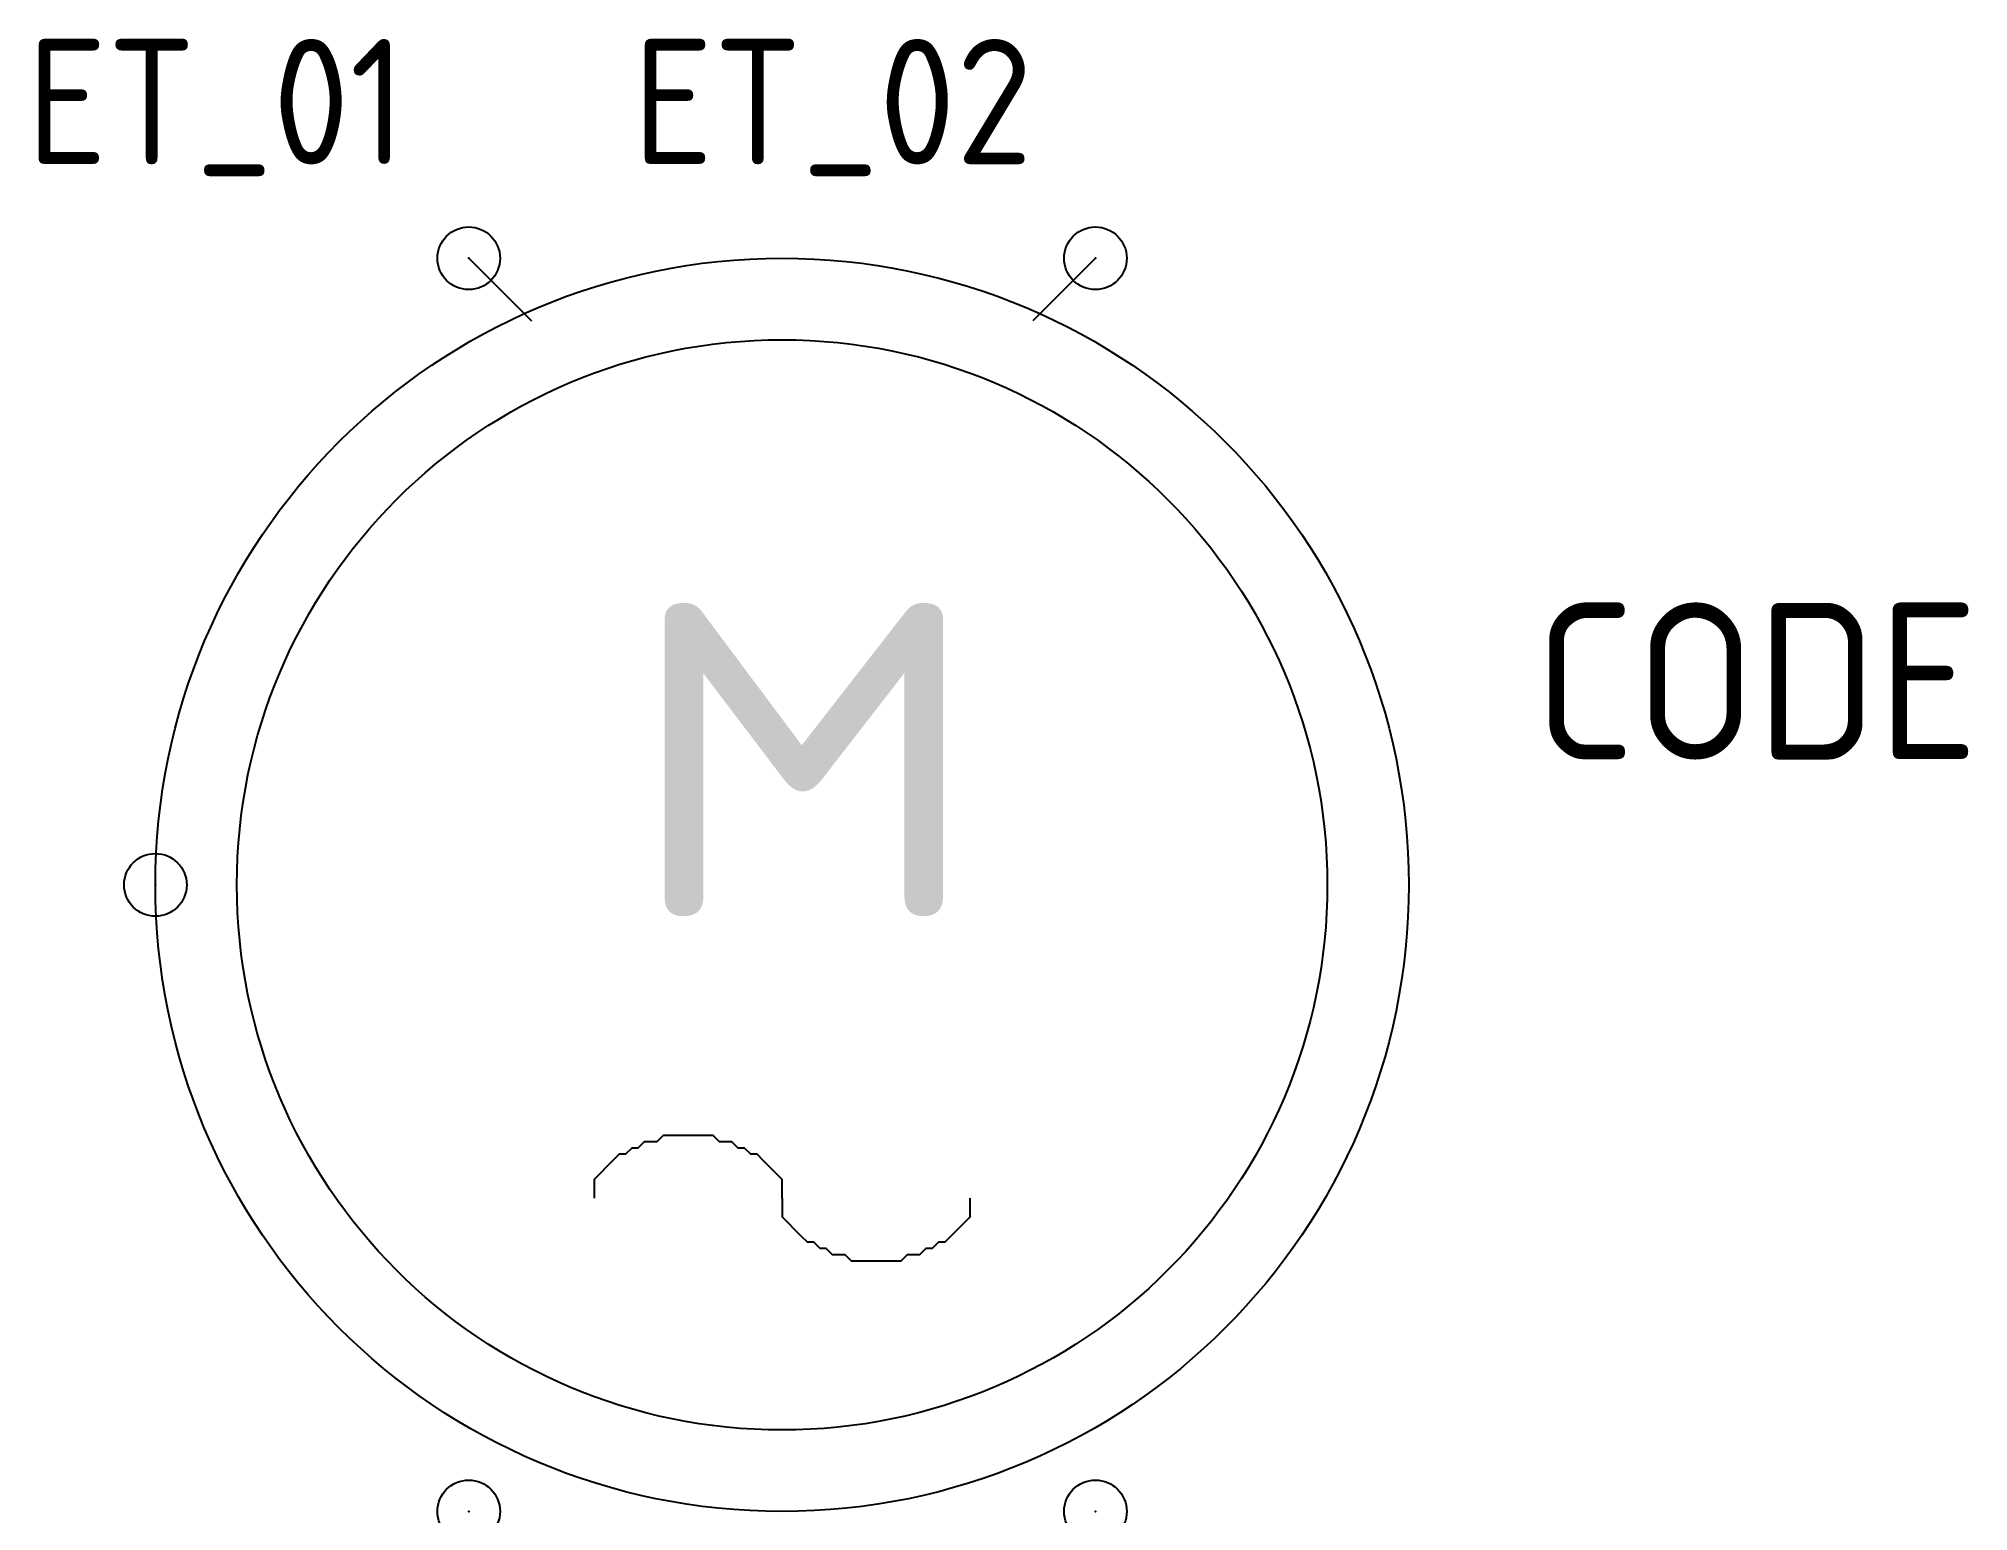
# Model space of a CAD drawing. Extents: x 158.1 to 188.9, y 245 to 268.5.
import ezdxf
from ezdxf.enums import TextEntityAlignment as Align

# ---------------------------------------------------------------- set-up
doc = ezdxf.new("R2010")
doc.units = 0
doc.header["$LTSCALE"] = 10
doc.header["$MEASUREMENT"] = 0
doc.header["$PDMODE"] = 32
doc.header["$PDSIZE"] = 1
doc.layers.get('0').update_dxf_attribs({"linetype": 'CONTINUOUS'})
for name, color, linetype in [('A', 7, 'CONTINUOUS'), ('C', 7, 'CONTINUOUS'), ('TKST2', 2, 'CONTINUOUS'), ('TKST3', 1, 'CONTINUOUS')]:
    doc.layers.add(name, color=color, linetype=linetype)
doc.styles.get("Standard").update_dxf_attribs({"font": 'ISO8', "width": 1.2})

msp = doc.modelspace()

# ---------------------------------------------------------------- linework, layer by layer
for points in [[(165, 265), (166, 264)], [(175, 265), (174, 264)], [(170, 250), (170, 250.1), (170, 250.3), (169.9, 250.4), (169.8, 250.5), (169.7, 250.6), (169.6, 250.7), (169.5, 250.7), (169.4, 250.8), (169.3, 250.8), (169.2, 250.9), (169.1, 250.9), (169, 250.9), (168.9, 251), (168.9, 251), (168.8, 251), (168.7, 251), (168.6, 251), (168.5, 251), (168.4, 251), (168.3, 251), (168.2, 251), (168.1, 251), (168.1, 251), (168, 250.9), (167.9, 250.9), (167.8, 250.9), (167.7, 250.8), (167.6, 250.8), (167.5, 250.7), (167.4, 250.7), (167.3, 250.6), (167.2, 250.5), (167.1, 250.4), (167, 250.3), (167, 250.1), (167, 250)], [(170, 250), (170, 249.9), (170, 249.7), (170.1, 249.6), (170.2, 249.5), (170.3, 249.4), (170.4, 249.3), (170.5, 249.3), (170.6, 249.2), (170.7, 249.2), (170.8, 249.1), (170.9, 249.1), (171, 249.1), (171.1, 249), (171.1, 249), (171.2, 249), (171.3, 249), (171.4, 249), (171.5, 249), (171.6, 249), (171.7, 249), (171.8, 249), (171.9, 249), (171.9, 249), (172, 249.1), (172.1, 249.1), (172.2, 249.1), (172.3, 249.2), (172.4, 249.2), (172.5, 249.3), (172.6, 249.3), (172.7, 249.4), (172.8, 249.5), (172.9, 249.6), (173, 249.7), (173, 249.9), (173, 250)]]:
    msp.add_lwpolyline(points)
for radius in [10, 8.7]:
    msp.add_circle((170, 255), radius)
at = {"layer": 'A', "color": 1}
msp.add_point((160, 255), dxfattribs=at)
at = {"layer": 'C', "color": 1}
msp.add_point((165, 265), dxfattribs=at)
at = {"layer": 'C', "color": 3}
msp.add_point((175, 265), dxfattribs=at)
at = {"layer": 'C', "color": 2}
msp.add_point((165, 245), dxfattribs=at)
at = {"layer": 'C', "color": 4}
msp.add_point((175, 245), dxfattribs=at)

# ---------------------------------------------------------------- texts
at = {"color": 2, "width": 1.3}
msp.add_text('M', height=5, dxfattribs=at).set_placement((167.5, 254.5))
at = {"layer": 'TKST2'}
for tag, p in [('ET_01', (164, 266.5)), ('ET_02', (174, 266.5))]:
    msp.add_attdef(tag, text='', height=2, dxfattribs=at).set_placement(p, align=Align.RIGHT)
at = {"layer": 'TKST3'}
msp.add_attdef('CODE', (182, 257), '-M', height=2.5, dxfattribs=at)

doc.saveas('drawing.dxf')
